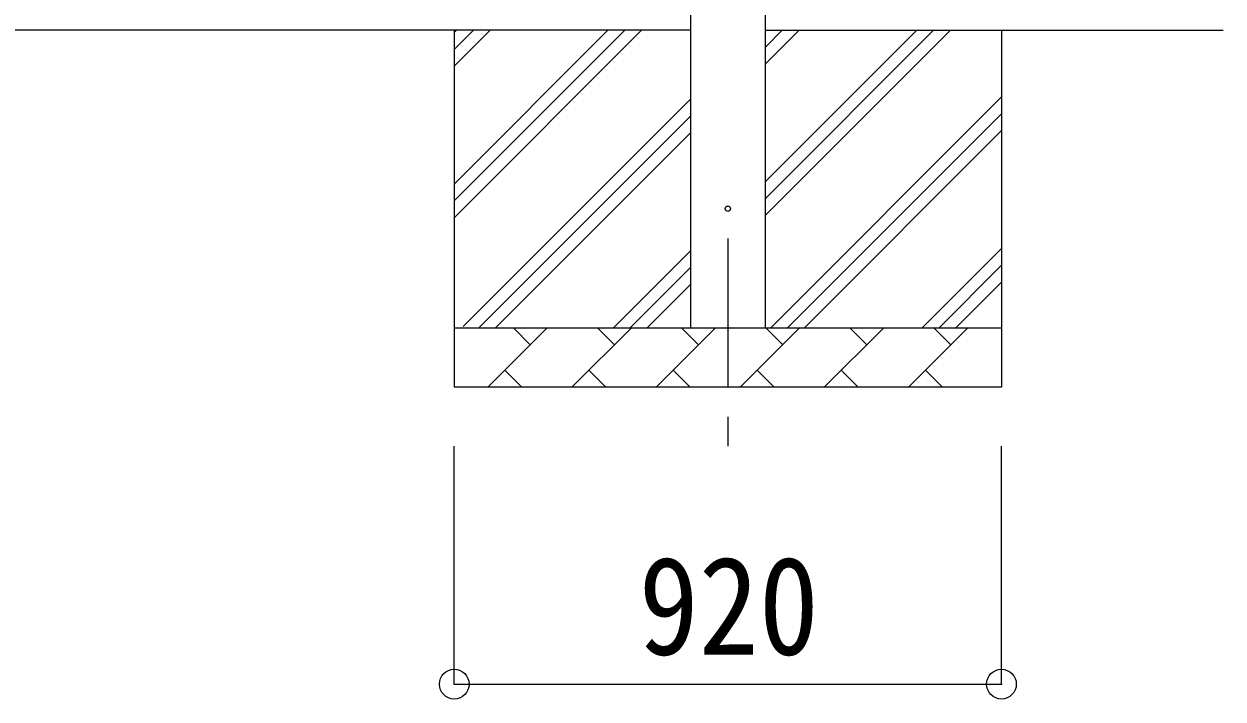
# Model space of a CAD drawing. Units: millimetres at full size, sheet at 1:50; details may follow other scales. Extents: x -14053 to 14053, y -9700 to 9700.
# Drawn here: x -3829 to -1813, y -5465 to -4331 of the extents above; entities that cross this region are included whole.
import ezdxf
from ezdxf.enums import TextEntityAlignment as Align

# ---------------------------------------------------------------- set-up
doc = ezdxf.new("R2010")
doc.units = ezdxf.units.MM
doc.header["$LTSCALE"] = 50
doc.header["$PDMODE"] = 32
doc.header["$PDSIZE"] = 50
doc.linetypes.add('CHAIN1', pattern=[8, 5, -1, 1, -1])
for name, color, linetype, lineweight in [('0-1_Defpoints', 7, 'CHAIN1', 9), ('0-2_TEXT1', 4, 'Continuous', 9), ('0-3_SHAPE', 7, 'Continuous', 9), ('0-8_TABLE1', 6, 'Continuous', 9)]:
    doc.layers.add(name, color=color, linetype=linetype, lineweight=lineweight)
doc.styles.add('ＭＳ ゴシック', font='')
doc.styles.get('ＭＳ ゴシック').set_extended_font_data('MS Gothic')

msp = doc.modelspace()

# ---------------------------------------------------------------- linework, layer by layer
at = {"layer": '0-1_Defpoints'}
msp.add_line((-2645.4, -4691.27), (-2645.4, -5040.27), dxfattribs=at)
at = {"layer": '0-2_TEXT1'}
for p, q in [((-2707.9, -4841.27), (-2707.9, -1986.27)), ((-2582.9, -1986.27), (-2582.9, -4841.27))]:
    msp.add_line(p, q, dxfattribs=at)
msp.add_circle((-2645.4, -4641.27), 4.5, dxfattribs=at)
at = {"layer": '0-3_SHAPE'}
for p, q in [((-2707.9, -4341.27), (-8455.9, -4341.27)), ((-3105.4, -4341.27), (-3105.4, -4941.27)), ((-3105.4, -4373.48), (-3073.19, -4341.27)), ((-3105.4, -4599.76), (-2846.92, -4341.27)), ((-3105.4, -4628.04), (-2818.63, -4341.27)), ((-3105.4, -4656.33), (-2790.35, -4341.27)), ((-3105.4, -4401.77), (-3044.91, -4341.27)), ((-3105.4, -4345.2), (-3101.48, -4341.27)), ((-2582.9, -4341.27), (-1812.9, -4341.27)), ((-2582.9, -4370.1), (-2554.08, -4341.27)), ((-2582.9, -4398.38), (-2525.79, -4341.27)), ((-2582.9, -4652.94), (-2271.23, -4341.27)), ((-2582.9, -4596.37), (-2327.8, -4341.27)), ((-2582.9, -4624.66), (-2299.52, -4341.27)), ((-2185.4, -4341.27), (-2185.4, -4941.27)), ((-2573.24, -4841.27), (-2185.4, -4453.43)), ((-3090.4, -4839.31), (-2707.9, -4456.81)), ((-3064.08, -4841.27), (-2707.9, -4485.1)), ((-2544.96, -4841.27), (-2185.4, -4481.72)), ((-3035.79, -4841.27), (-2707.9, -4513.38)), ((-2516.67, -4841.27), (-2185.4, -4510)), ((-2837.8, -4841.27), (-2707.9, -4711.37)), ((-2318.68, -4841.27), (-2185.4, -4707.99)), ((-2290.4, -4841.27), (-2185.4, -4736.27)), ((-2809.52, -4841.27), (-2707.9, -4739.66)), ((-2781.23, -4841.27), (-2707.9, -4767.94)), ((-2262.12, -4841.27), (-2185.4, -4764.56)), ((-3105.4, -4841.27), (-2185.4, -4841.27)), ((-3048.95, -4941.27), (-2948.95, -4841.27)), ((-2977.51, -4869.83), (-3006.06, -4841.27)), ((-2907.53, -4941.27), (-2807.53, -4841.27)), ((-2836.09, -4869.83), (-2864.64, -4841.27)), ((-2766.11, -4941.27), (-2666.11, -4841.27)), ((-2694.66, -4869.83), (-2723.22, -4841.27)), ((-2624.69, -4941.27), (-2524.69, -4841.27)), ((-2553.24, -4869.83), (-2581.8, -4841.27)), ((-2483.27, -4941.27), (-2383.27, -4841.27)), ((-2411.82, -4869.83), (-2440.37, -4841.27)), ((-2341.85, -4941.27), (-2241.85, -4841.27)), ((-2270.4, -4869.83), (-2298.95, -4841.27)), ((-3020.4, -4912.72), (-2991.85, -4941.27)), ((-2878.98, -4912.72), (-2850.43, -4941.27)), ((-2737.56, -4912.72), (-2709, -4941.27)), ((-2596.14, -4912.72), (-2567.58, -4941.27)), ((-2454.71, -4912.72), (-2426.16, -4941.27)), ((-2313.29, -4912.72), (-2284.74, -4941.27)), ((-2185.4, -4941.27), (-3105.4, -4941.27))]:
    msp.add_line(p, q, dxfattribs=at)
at = {"layer": '0-8_TABLE1'}
for p, q in [((-3105.4, -5440.27), (-3105.4, -5040.27)), ((-2185.4, -5440.27), (-2185.4, -5040.27)), ((-3105.4, -5440.27), (-2185.4, -5440.27))]:
    msp.add_line(p, q, dxfattribs=at)
for p in [(-3105.4, -5440.27), (-2185.4, -5440.27)]:
    msp.add_point(p, dxfattribs=at)

# ---------------------------------------------------------------- texts
at = {"layer": '0-8_TABLE1', "color": 7, "style": 'ＭＳ ゴシック', "width": 0.9}
msp.add_text('920', height=165, dxfattribs=at).set_placement((-2795.4, -5440.27), align=Align.BOTTOM_LEFT)

doc.saveas('drawing.dxf')
